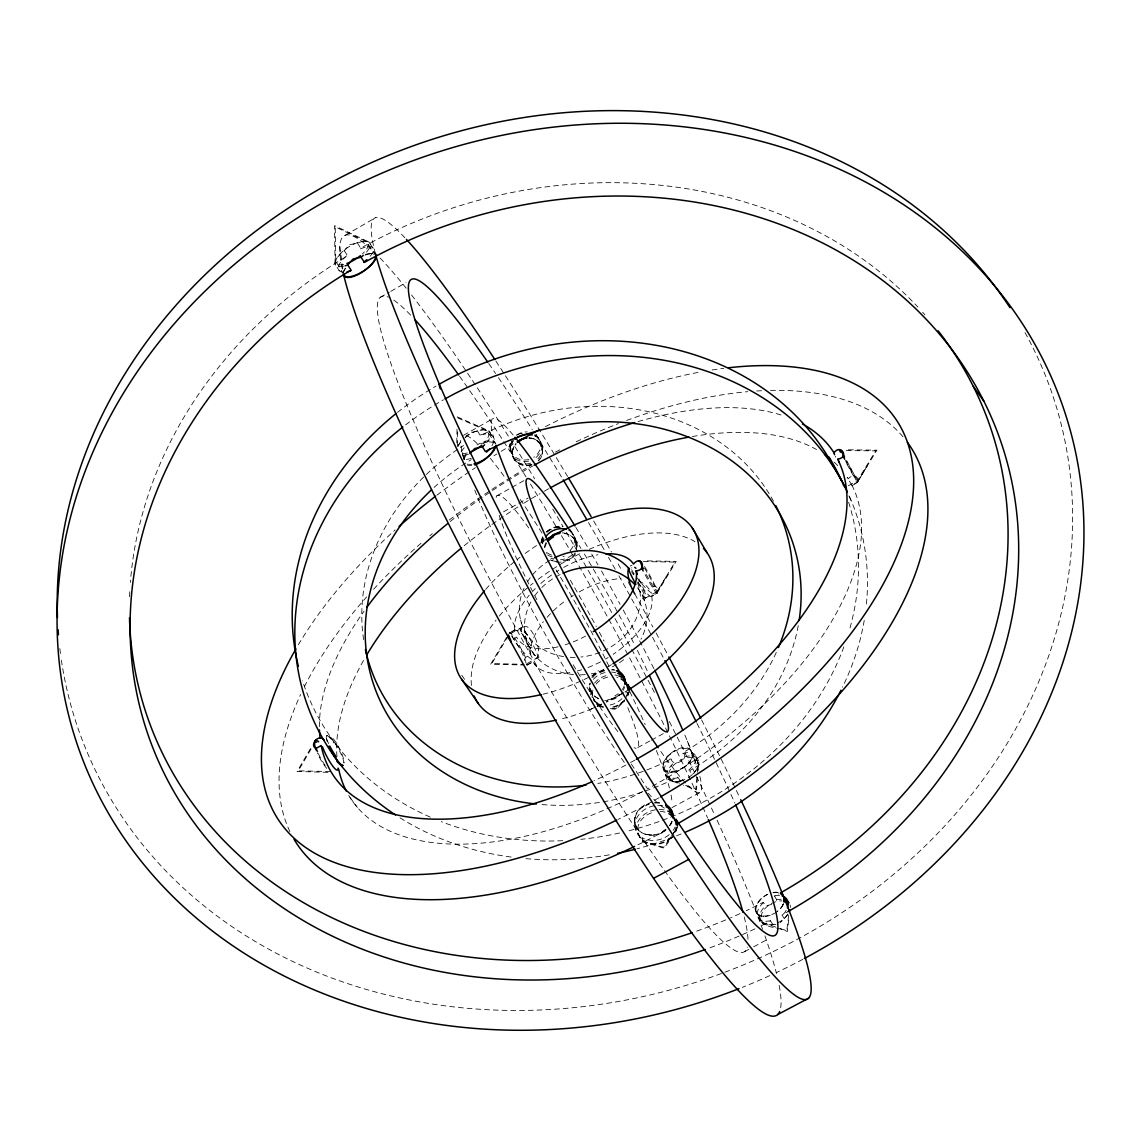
<?xml version="1.0" encoding="UTF-8"?>
<svg xmlns="http://www.w3.org/2000/svg" width="1141" height="1141" viewBox="0 0 1141 1141"><rect width="100%" height="100%" fill="white"/><g stroke="black" fill="none" stroke-linecap="round" stroke-linejoin="round"><path stroke-width="0.75" stroke-dasharray="5 3.75" d="M456.999 429.173L456.742 444.362M457.555 445.589L457.712 429.358M692.245 755.428L692.273 754.315L692.159 756.298L692.273 754.415M542.232 453.676L542.56 449.768M696.88 777.378L695.853 788.973L684.6 784.994M697.322 772.371L697.693 761.646L690.947 750.921M697.536 777.349L696.424 789.872L683.245 785.122M698.235 769.476L698.42 760.362L694.598 754.244M673.333 833.401L675.23 830.591L675.515 827.567M634.696 821.748L635.195 817.141M788.702 915.31L786.762 930.699L777.477 927.704M788.759 920.145L787.29 931.527C778.305 926.506 763.643 928.917 758.751 918.248L760.548 920.873L758.58 918.205M464.358 459.566L464.701 457.798L464.33 459.652L464.515 458.625M524.404 660.282L525.43 657.487L530.779 654.52A68.46 35.571 -32.7 0 1 543.373 621.731M510.241 443.193L509.556 449.525L510.327 451.865A16.502 14.533 -14.4 0 1 513.65 440.654M628.334 694.612L629.105 691.346M541.205 541.718L543.544 535.243M677.34 826.669L674.859 833.415M543.344 537.967L542.474 543.915M626.124 697.322L627.792 692.587M638.974 578.958L644.223 590.182L649.5 596.115L651.254 596.472L657.116 592.949L658 590.211L657.302 587.544L654.378 586.103L648.972 589.098A68.46 35.571 -32.7 0 0 638.561 580.954M845.338 460.379L857.347 482.443L867.046 466.084L857.347 482.458C843.399 488.476 859.957 484.469 857.747 478.607C856.235 474.599 850.287 475.883 848.234 478.806L847.221 477.138M512.651 449.868L514.035 446.373M670.551 824.672L671.821 821.934M509.014 633.383L513.45 630.673L511.867 631.558C523.591 625.197 527.541 646.69 530.779 654.52M782.298 905.726L783.482 903.415M343.869 266.138A20.41 7.573 -32.7 0 1 334.983 263.086A20.41 7.573 -32.7 0 1 344.254 250.635L349.517 244.759L357.433 243.019A20.41 7.573 -32.7 0 1 365.248 253.473M513.15 439.798C508.415 446.359 511.282 455.63 515.932 461.506M525.43 657.487A18.484 2.496 61 0 0 515.604 639.473A18.484 2.496 61 0 0 509.171 633.055L515.247 629.475M310.523 748.51L297.116 771.459L327.966 772.343M508.216 635.951L491.842 663.563L523.919 664.319M311.065 749.052L298.286 770.817L330.291 771.558M506.647 637.306L490.659 664.219L523.876 665.003M465.072 437.759L469.949 432.71L477.466 431.013A19.426 8.672 -32.7 0 1 489.96 432.04A19.426 8.672 -32.7 0 1 485.567 443.849M666.13 576.718L657.13 591.594L643.709 599.068M657.13 591.594L674.959 562.085L640.486 561.543M857.205 482.272L876.944 450.167L846.052 449.768M776.294 652.41A218.73 186.696 -19 0 1 682.874 752.718C690.576 758.722 672.919 768.15 671.222 759.065A218.73 186.696 -19 0 1 597.798 783.439M635.352 825.086L639.787 837.023L645.678 842.029L663.663 847.307L670.537 837.508M667.642 841.844L672.377 834.813M671.479 836.125L675.23 830.591M781.171 899.322A16.987 10.768 -32.7 0 0 776.807 899.835L775.88 901.105M788.089 914.069A16.987 10.768 -32.7 0 1 784.266 918.576L780.273 922.613M673.917 834.684L663.976 848.219L643.182 841.773L637.519 833.743L634.681 827.082A374.505 42.845 61 0 1 434.835 468.651A374.505 42.845 61 0 1 388.582 297.231M688.18 763.272L689.078 762.088M758.123 902.217L760.876 899.022M622.9 701.53L615.912 708.647L610.392 707.919M546.753 531.592L555.567 526.942L563.026 526.643M618.722 695.297L619.905 694.313L617.966 695.896M666.644 757.039L674.046 751.206M680.706 769.177L683.345 767.251M327.367 735.332L326.583 735.859L327.581 735.489M653.094 595.274L651.169 596.515L656.959 593.306L676.171 561.415L644.123 560.83M527.199 665.075L532.975 661.894L536.726 666.629M541.718 542.246L544.499 540.606M623.414 692.815L606.513 701.729M624.926 691.931L627.949 690.148M345.338 235.217L375.66 217.66M380.181 297.444L389.281 292.21M390.793 291.34L405.968 282.611M463.531 435.306L493.383 418.405M516.402 435.22L522.849 432.368M496.934 495.779L510.398 488.22M511.895 487.378L523.847 480.646M503.509 511.867L517.301 504.122M518.841 503.252L528.041 498.104M539.037 656.974L525.602 664.362M510.583 633.64L522.621 626.951L520.596 620.034M513.935 638.632L516.631 637.134A68.931 35.143 -32.7 0 0 558.206 646.762M848.319 485.752L857.49 480.675L875.703 450.838L846.052 450.624M526.358 664.732A18.484 2.496 61 0 0 527.556 664.618L532.933 661.652A68.46 35.571 -32.7 0 0 570.386 672.548M637.776 747.569L649.771 741.022M651.269 740.195L663.263 733.649M672.02 807.614L700.645 792.082M744.445 951.722L752.119 947.629M753.659 946.802L769.02 938.601M591.009 709.16L595.659 706.935M597.214 706.179L604.958 702.471M771.744 904.471L765.597 905.826L763.3 902.246A445.703 381.636 -19 0 1 746.257 910.718M613.53 698.335L611.105 699.148L612.617 698.649M775.88 924.31L772.942 924.624A16.987 10.768 -32.7 0 1 759.992 920.174A16.987 10.768 -32.7 0 1 765.597 905.826M488.134 441.182L489.389 440.996M555.496 527.641L563.782 527.755M773.598 892.775L776.18 892.547M681.719 780.986L680.393 781.057A17.743 10.226 -32.7 0 1 667.442 777.263A17.743 10.226 -32.7 0 1 673.746 763.001M369.955 253.502L372.208 253.359M670.765 772.058L672.12 772.015M646.747 834.499L651.654 834.898M532.761 438.529L528.825 438.03A15.318 13.564 -19 0 1 541.661 446.031L541.961 446.844M610.221 708.618L616.183 709.417L624.755 700.631A19.525 16.274 -19 0 1 610.221 707.99M760.391 915.767L763.614 916.408M603.118 707.506L597.684 705.366L596.201 703.612M527.556 664.618L526.243 664.133M775.909 927.191L763.272 922.712L756.084 911.844A15.774 9.998 -29.7 0 0 773.184 913.927M677.34 783.083L669.339 779.888L666.002 775.039M679.622 783.168L671.35 780.13L663.976 769.719L665.289 770.931L664.675 770.446M518.413 463.36L522.193 464.957M457.127 416.836L488.048 430.414L492.855 436.703M457.841 417.934L486.48 430.514L494.823 442.437L494.167 441.867M666.301 771.43L667.014 771.787L665.431 771.002M602.362 706.55C594.49 704.339 592.393 696.11 590.268 689.25L592.678 696.381M534.815 435.363L537.554 437.203L541.647 446.017A15.318 13.564 -19 0 1 538.21 460.65M537.026 440.554L541.647 446.017L539.151 442.323M596.386 703.854L597.684 705.366A19.525 16.274 -19 0 0 602.847 707.52M671.421 837.608A21.208 17.058 -19 0 1 643.182 841.773L635.951 830.948A21.208 17.058 -19 0 1 645.164 813.833A21.208 17.058 -19 0 1 666.472 810.581M569.544 530.308L572.597 533.646L576.176 542.816M532.833 652.638L535.158 655.676M536.299 434.935L540.905 442.195M350.045 797.573L357.39 807.429M570.529 530.294L576.833 541.733A144.55 14.462 61 0 1 580.969 548.436M665.588 774.611L667.713 777.52M851.985 485.41L847.178 477.366M372.907 247.925L368.614 241.863L334.484 225.647L335.083 264.042L339.276 270.788M461.748 675.258L465.671 680.949M594.96 701.843L593.463 699.433M631.358 764.071L647.603 788.859A295.733 154.377 -32.7 0 0 851.899 485.21M680.393 781.057L677.854 777.107A221.254 188.023 -19 0 1 541.462 804.533M772.942 924.624L770.617 921.029A450.88 384.417 -19 0 1 761.261 925.765M344.254 250.635L347.563 255.769A445.703 381.636 -19 0 0 130.374 582.495M784.266 918.576L781.956 914.968A450.88 384.417 -19 0 0 788.046 911.573M357.433 243.019L360.713 248.167A445.703 381.636 -19 0 1 917.892 307.086M477.466 431.013L480.475 435.734A218.73 186.696 -19 0 1 773.455 501.113M776.807 899.835L774.511 896.241A445.703 381.636 -19 0 0 779.032 893.717M375.945 255.641L366.361 241.65L335.254 226.859L335.739 261.175L343.527 274.339M594.033 700.389L593.306 699.219M592.35 697.565L591.865 696.723M546.182 552.515L546.625 553.285M853.497 475.883L845.338 461.221M529.395 646.99L530.451 648.858M541.105 442.551L542.745 446.331A375.047 37.867 61 0 1 562.328 478.336M846.708 460.75L857.576 480.76L846.351 460.907M526.015 476.852A374.505 42.845 61 0 0 516.274 461.249L509.556 449.525A16.473 14.619 -19 0 1 509.956 444.063M835.711 457.127L835.312 456.329M848.918 495.864L851.899 502.311M513.079 457.013L512.452 454.403M687.338 741.051L695.639 762.801M643.296 597.513L644.594 600.993L643.51 598.112M590.453 689.963L590.952 691.275M570.614 531.877L569.644 529.167L575.863 539.023A17.657 15.304 -19 0 1 573.581 548.593M597.684 705.366L596.572 702.029A144.337 16.359 61 0 0 618.821 732.793M643.182 841.773L641.898 837.908A374.505 42.845 61 0 0 747.341 947.144M573.153 664.775A144.337 16.359 61 0 0 589.797 691.66L590.895 694.983A19.525 16.274 -19 0 1 591.922 687.652M525.516 636.564L527.313 642.255M462.176 452.421L464.116 459.794M339.804 246.485L343.298 272.599M644.537 566.521A17.229 1.326 61 0 1 657.316 591.295A17.229 1.326 61 0 1 644.893 571.883M637.848 582.01A17.215 1.426 61 0 1 645.321 597.998A17.215 1.426 61 0 1 637.776 587.629M633.098 573.966A17.215 1.426 61 0 1 633.654 574.85A61.457 52.415 -19 0 0 631.472 571.641M637.962 588.385A62.17 52.786 -19 0 1 640.971 639.231M623.585 659.755A62.17 52.786 -19 0 1 612.36 666.872M604.16 670.452A62.17 52.786 -19 0 1 591.195 673.875M585.304 674.602A62.17 52.786 -19 0 1 579.428 674.844M573.595 674.573A62.17 52.786 -19 0 1 532.006 600.009M535.158 595.245A62.17 52.786 -19 0 1 537.839 591.822M541.832 587.515A62.17 52.786 -19 0 1 561.6 573.88M638.076 582.381A17.058 2.61 52.8 0 1 646.376 596.201A17.058 2.61 52.8 0 1 640.843 593.691M631.586 567.833A17.058 5.334 69.6 0 1 631.814 567.947M643.253 597.185A17.058 5.334 69.6 0 1 642.611 598.825M637.605 582.894A61.457 52.415 -19 0 1 580.969 657.016M575.15 657.373A61.457 52.415 -19 0 1 569.359 657.23M563.668 656.588A61.457 52.415 -19 0 1 524.717 586.731M527.427 581.853A61.457 52.415 -19 0 1 553.228 558.477M511.824 636.378A17.115 2.325 61 0 1 520.61 650.227A17.115 2.325 61 0 1 525.987 663.106M531.007 645.863A16.972 1.811 52.8 0 1 520.125 629.518A16.972 1.811 52.8 0 1 527.327 635.366M523.619 627.122A16.972 6.047 69.7 0 1 536.969 642.64A16.972 6.047 69.7 0 1 533.018 657.401M627.864 692.131A18.085 15.075 -19 0 1 626.951 695.554M624.455 699.818A18.085 15.075 -19 0 1 609.936 707.377M603.746 706.949A18.085 15.075 -19 0 1 593.192 689.178M596.115 684.058A18.085 15.075 -19 0 1 609.223 676.841M616.711 677.155A18.085 15.075 -19 0 1 617.88 677.483M624.583 687.182A17.999 15.033 -19 0 1 623.1 690.405M619.991 694.227A17.999 15.033 -19 0 1 604.573 699.847M598.569 698.506A17.999 15.033 -19 0 1 590.282 683.045M592.721 677.668A17.999 15.033 -19 0 1 604.231 669.838M611.947 669.282A17.999 15.033 -19 0 1 614.414 669.753M623.385 692.929A137.02 71.255 -32.7 0 1 606.427 702.157M601.692 704.439A137.02 71.255 -32.7 0 1 596.943 706.607M592.193 708.661A137.02 71.255 -32.7 0 1 559.461 719.4M471.475 685.427A137.02 71.255 -32.7 0 1 496.035 620.148M499.302 616.054A137.02 71.255 -32.7 0 1 533.061 583.279M538.181 579.328A137.02 71.255 -32.7 0 1 580.769 553.257M589.241 549.334A137.02 71.255 -32.7 0 1 694.983 541.675M616.268 697.907A17.956 16.102 -15.7 0 1 604.716 700.417M598.768 698.848A17.956 16.102 -15.7 0 1 589.783 683.145M591.851 677.226A17.956 16.102 -15.7 0 1 598.597 670.637M624.17 685.955A17.956 13.649 -21.3 0 1 622.301 689.449M618.208 693.699A17.956 13.649 -21.3 0 1 614.928 695.81M599.952 672.691A17.956 13.649 -21.3 0 1 604.887 670.708M611.704 669.924A17.956 13.649 -21.3 0 1 614.443 670.252M611.462 664.69A137.975 70.385 -32.7 0 1 542.688 694.284M485.695 589.426A137.975 70.385 -32.7 0 1 520.025 557.293M525.245 553.385A137.975 70.385 -32.7 0 1 544.343 540.634M569.872 530.565A16.345 14.163 -19 0 1 569.844 550.718M551.616 555.096A16.345 14.163 -19 0 1 546.154 551.873M542.289 543.801A16.345 14.163 -19 0 1 543.273 537.668M547.01 532.248A16.345 14.163 -19 0 1 563.041 527.427M564.339 533.46A16.416 14.205 -19 0 1 575.064 552.929A16.416 14.205 -19 0 1 550.418 559.817M544.442 547.238A16.416 14.205 -19 0 1 546.225 542.103M567.676 559.033A16.388 13.036 -21.4 0 1 561.7 561.187M556.566 561.472A16.388 13.036 -21.4 0 1 550.718 559.832M544.827 547.68A16.388 13.036 -21.4 0 1 547.038 542.645M562.199 532.818A16.388 15.09 -15.2 0 1 576.804 549.263M575.435 553.77A16.388 15.09 -15.2 0 1 568.788 560.787M531.592 659.256A18.441 4.15 49.9 0 1 516.245 643.296A18.441 4.15 49.9 0 1 512.466 631.772M585.618 636.065A68.931 35.143 -32.7 0 1 565.237 644.793M514.548 630.074A68.931 35.143 -32.7 0 1 529.267 595.174M533.204 590.781A68.931 35.143 -32.7 0 1 535.3 588.642M540.834 583.479A68.931 35.143 -32.7 0 1 551.502 575.078M556.38 571.798A68.931 35.143 -32.7 0 1 558.833 570.258M563.668 567.419A68.931 35.143 -32.7 0 1 597.927 554.768M651.682 595.959A68.46 35.571 -32.7 0 1 613.202 654.292M608.124 657.544A68.46 35.571 -32.7 0 1 605.614 659.042M600.523 661.851A68.46 35.571 -32.7 0 1 587.13 667.856M581.539 669.781A68.46 35.571 -32.7 0 1 577.317 671.008M547.081 617.31A68.46 35.571 -32.7 0 1 564.809 601.207M570.828 597A68.46 35.571 -32.7 0 1 573.253 595.445M579.3 591.879A68.46 35.571 -32.7 0 1 621.132 578.587M657.116 592.949A18.598 1.441 61 0 1 643.766 572.154M644.465 568.047A18.598 1.441 61 0 1 654.378 586.103M651.882 593.263A18.541 3.209 50.1 0 1 635.708 576.148A18.541 3.209 50.1 0 1 632.014 565.636M664.376 808.128A213.467 24.246 61 0 1 648.316 793.352M624.312 762.388A213.467 24.246 61 0 1 473.586 487.221M463.988 459.481A213.467 24.246 61 0 1 460.75 440.269M466.241 435.534A213.467 24.246 61 0 1 477.794 444.22M490.302 458.311A213.467 24.246 61 0 1 505.934 478.849M520.253 499.43A213.467 24.246 61 0 1 543.744 535.814M570.3 580.127A213.467 24.246 61 0 1 596.329 626.594M599.339 632.185A213.467 24.246 61 0 1 604.088 641.071M629.746 691.532A213.467 24.246 61 0 1 645.221 724.606M656.346 750.564A213.467 24.246 61 0 1 669.439 787.975M671.065 795.035A213.467 24.246 61 0 1 671.935 803.535M663.363 768.064A16.445 9.256 -38.4 0 1 675.572 750.108A16.445 9.256 -38.4 0 1 691.375 752.803M691.917 752.518A16.445 9.542 -26.9 0 1 682.332 768.178A16.445 9.542 -26.9 0 1 663.078 768.235M699.832 776.436A213.781 21.437 61 0 1 659.084 749.052M513.193 435.049A213.781 21.437 61 0 0 495.551 443.735A17.942 8.087 -32.7 0 0 477.009 444.933M575.848 527.427A213.781 21.437 61 0 1 587.287 546.539M591.708 554.084A213.781 21.437 61 0 1 597.913 564.766M601.45 570.942A213.781 21.437 61 0 1 620.134 604.331M623.186 609.922A213.781 21.437 61 0 1 653.964 668.811M684.842 735.032A213.781 21.437 61 0 1 698.178 770.574M465.385 437.345A17.985 8.03 -32.7 0 1 485.909 430.285A17.985 8.03 -32.7 0 1 483.556 443.564M467.339 452.963A17.985 8.03 -32.7 0 1 462.362 453.505M457.94 446.359A17.985 8.03 -32.7 0 1 461.848 440.597M471.932 464.273A17.942 8.087 -32.7 0 1 467.653 464.073M464.358 459.324A17.942 8.087 -32.7 0 1 467.539 452.863M542.66 543.316A17.686 15.346 -30.6 0 1 544.243 539.023M568.446 530.109A17.686 15.346 -30.6 0 1 570.899 531.535M627.778 707.634A144.337 16.359 61 0 1 634.111 747.683M536.855 599.695A144.337 16.359 61 0 1 498.917 514.434M496.078 497.476A144.337 16.359 61 0 1 529.224 528.711M555.995 569.801A144.337 16.359 61 0 1 609.579 667.442M589.712 691.674A19.468 16.017 -8.9 0 1 590.182 684.8M593.349 679.294A19.468 16.017 -8.9 0 1 606.156 672.377M611.576 672.106A19.468 16.017 -8.9 0 1 615.969 672.848M471.561 465.571A17.928 7.887 -37.9 0 1 467.097 464.829M463.959 459.495A17.928 8.215 -27.4 0 1 467.125 452.777M480.974 443.735A17.928 8.215 -27.4 0 1 495.351 443.621M629.005 692.002A19.525 16.274 -19 0 1 627.835 695.882M594.618 683.074A19.525 16.274 -19 0 1 609.251 675.016M614.899 675.001A19.525 16.274 -19 0 1 617.595 675.543M626.452 691.831A19.468 16.302 -29.5 0 1 625.967 692.944M621.973 698.606A19.468 16.302 -29.5 0 1 607.597 705.352M601.435 704.838A19.468 16.302 -29.5 0 1 596.173 702.471M564.267 556.166A17.657 15.304 -19 0 1 562.969 556.623M552.201 556.922A17.657 15.304 -19 0 1 547.48 554.84M541.219 541.618A17.657 15.304 -19 0 1 543.087 536.013M546.125 532.063A17.657 15.304 -19 0 1 562.798 526.614M576.918 541.718A17.686 15.118 -7.9 0 1 576.048 549.292M572.183 554.74A17.686 15.118 -7.9 0 1 560.459 559.789M553.57 559.19A17.686 15.118 -7.9 0 1 550.903 558.249M584.363 554.013A144.55 14.462 61 0 1 634.553 644.736M637.377 650.356A144.55 14.462 61 0 1 648.045 672.52M326.754 768.435A16.958 3.765 61 0 1 317.298 752.96M327.053 741.293A16.958 3.68 61 0 1 332.972 740.366A16.958 3.68 61 0 1 343.926 763.072M848.619 502.211A287.29 245.386 -19 0 1 849.104 631.044M843.869 646.847A287.29 245.386 -19 0 1 626.067 831.475M619.663 832.987A287.29 245.386 -19 0 1 580.798 839.334M562.727 840.689A287.29 245.386 -19 0 1 441.239 821.634M430.228 817.099A287.29 245.386 -19 0 1 302.508 680.778M397.51 412.372A287.29 245.386 -19 0 1 435.962 386.1M328.594 743.604A16.958 2.81 59.2 0 1 326.839 735.66A16.958 2.81 59.2 0 1 333.971 743.019M333.158 738.683A16.958 4.535 62.9 0 1 344.04 762.673M849.46 496.563A290.613 247.155 -19 0 1 866.076 607.283M864.236 620.39A290.613 247.155 -19 0 1 842.486 687.196M681.148 833.957A290.613 247.155 -19 0 1 636.963 848.818M609.337 854.837A290.613 247.155 -19 0 1 525.245 858.602M511.154 857.062A290.613 247.155 -19 0 1 399.749 817.669M405.597 424.894A290.613 247.155 -19 0 1 443.478 399.792M468.395 454.403A19.426 8.672 -32.7 0 1 461.92 455.245M457.726 446.459A19.426 8.672 -32.7 0 1 461.863 440.882M798.229 625.653A221.254 188.023 -19 0 1 689.635 770.688L692.173 774.653A17.743 10.226 -32.7 0 0 698.435 760.391A17.743 10.226 -32.7 0 0 685.399 756.668M434.079 487.435A221.254 188.023 -19 0 1 471.219 459.638M480.803 434.735A19.397 9.827 -32.9 0 1 491.757 446.088M363.622 639.702A218.73 186.696 -19 0 1 463.588 445.503M471.233 458.297A19.397 7.531 -32.5 0 1 465.514 459.509M461.164 451.793A19.397 7.531 -32.5 0 1 465.528 446.473M682.703 753.559A17.757 9.228 -32.5 0 1 695.825 756.226A17.757 9.228 -32.5 0 1 688.736 770.118M677.697 777.862A17.757 11.153 -32.9 0 1 664.761 773.142A17.757 11.153 -32.9 0 1 670.38 758.537M534.644 434.778A15.247 13.521 -19 0 1 533.746 457.299M528.811 459.481A15.247 13.521 -19 0 1 514.02 455.872A15.247 13.521 -19 0 1 511.681 442.009M521.337 433.494A15.247 13.521 -19 0 1 522.378 433.181M659.042 797.716A368.015 188.964 -32.7 0 1 618.408 819.252M298.371 644.751A368.015 188.964 -32.7 0 1 395.128 529.952M436.846 495.237A368.015 188.964 -32.7 0 1 475.383 467.696M493.939 455.744A368.015 188.964 -32.7 0 1 496.834 453.961M501.17 451.308A368.015 188.964 -32.7 0 1 514.306 443.549M545.427 426.62A368.015 188.964 -32.7 0 1 700.303 371.995M712.112 369.984A368.015 188.964 -32.7 0 1 723.779 368.329M531.649 464.629A15.318 13.564 -19 0 1 514.748 460.051A15.318 13.564 -19 0 1 515.917 443.635M665.688 830.406A365.448 191.26 -32.7 0 1 636.122 845.681M289.914 831.575A365.448 191.26 -32.7 0 1 300.639 694.498M304.362 686.782A365.448 191.26 -32.7 0 1 366.703 596.857M373.535 589.312A365.448 191.26 -32.7 0 1 423.496 541.134M429.8 535.771A365.448 191.26 -32.7 0 1 432.353 533.646M449.24 520.068A365.448 191.26 -32.7 0 1 531.777 464.943M555.353 452.136A365.448 191.26 -32.7 0 1 559.817 449.839M576.248 441.767A365.448 191.26 -32.7 0 1 618.436 423.568M626.566 420.487A365.448 191.26 -32.7 0 1 747.811 391.663M756.64 390.992A365.448 191.26 -32.7 0 1 761.888 390.707M770.517 390.407A365.448 191.26 -32.7 0 1 903.016 436.789M676.071 827.125A19.639 15.789 -19 0 1 674.188 832.83M671.108 836.952A19.639 15.789 -19 0 1 639.744 836.952A19.639 15.789 -19 0 1 654.663 811.95M660.168 811.451A19.639 15.789 -19 0 1 666.615 812.677M672.177 821.42A19.54 15.746 -19 0 1 669.81 825.899M666.087 829.778A19.54 15.746 -19 0 1 636.778 828.038A19.54 15.746 -19 0 1 648.987 803.806M654.563 802.679A19.54 15.746 -19 0 1 662.65 803.549M662.821 832.431A19.54 16.274 -18 0 1 636.821 828.024A19.54 16.274 -18 0 1 644.694 804.961M671.764 821.534A19.54 15.175 -19.9 0 1 669.368 825.571M665.602 829.293A19.54 15.175 -19.9 0 1 662.208 831.489M645.307 805.888A19.54 15.175 -19.9 0 1 649.158 804.22M654.606 803.036A19.54 15.175 -19.9 0 1 662.978 803.82M642.882 791.398A295.733 154.377 -32.7 0 1 348.732 795.477M336.966 756.683A295.733 154.377 -32.7 0 1 365.077 657.744M464.187 545.712A295.733 154.377 -32.7 0 1 519.554 505.919M523.99 503.138A295.733 154.377 -32.7 0 1 539.964 493.639M544.357 491.143A295.733 154.377 -32.7 0 1 548.778 488.69M692.302 436.547A295.733 154.377 -32.7 0 1 816.542 449.525M834.199 462.176A295.733 154.377 -32.7 0 1 838.763 466.655M634.867 760.148A297.801 152.523 -32.7 0 1 630.403 762.616M625.924 765.026A297.801 152.523 -32.7 0 1 593.962 780.801M319.38 726.66A297.801 152.523 -32.7 0 1 364.036 611.191M450.21 521.537A297.801 152.523 -32.7 0 1 532.562 466.084M638.076 421.571A297.801 152.523 -32.7 0 1 782.755 415.538M529.224 437.816A15.304 13.877 -17.7 0 1 541.761 446.288A15.304 13.877 -17.7 0 1 538.509 460.864M531.891 464.259A15.304 13.207 -20.1 0 1 514.805 460.151A15.304 13.207 -20.1 0 1 516.174 443.892M325.185 765.454A18.313 4.065 61 0 1 317.954 752.818M343.698 264.412A18.898 7.003 -32.7 0 1 339.105 254.928A18.898 7.003 -32.7 0 1 363.466 241.293A18.898 7.003 -32.7 0 1 362.382 253.944M375.503 253.987A446.431 45.269 61 0 1 405.255 238.141M495.907 361.112A446.431 45.269 61 0 1 567.59 476.467M593.662 520.981A446.431 45.269 61 0 1 611.405 552.03M618.122 563.954A446.431 45.269 61 0 1 622.316 571.427M628.163 581.91A446.431 45.269 61 0 1 631.486 587.9M634.795 593.905A446.431 45.269 61 0 1 652.852 626.965M656.089 632.97A446.431 45.269 61 0 1 668.113 655.447M701.558 719.871A446.431 45.269 61 0 1 740.024 798.158M343.541 272.556A18.841 7.074 -32.7 0 1 345.851 268.007M365.491 254.4A18.841 7.074 -32.7 0 1 374.704 253.987M406.167 288.217A445.774 51.217 61 0 0 343.141 272.67A18.826 7.16 -30.2 0 1 345.381 268.164M411.53 295.006A445.774 51.217 61 0 1 534.644 478.821M552.772 509.1A445.774 51.217 61 0 1 562.984 526.5M566.392 532.334A445.774 51.217 61 0 1 611.733 612.546M615.028 618.55A445.774 51.217 61 0 1 654.92 693.428M669.325 721.526A445.774 51.217 61 0 1 713.539 812.506M717.104 820.236A445.774 51.217 61 0 1 762.573 929.259M764.926 935.877A445.774 51.217 61 0 1 776.508 973.587M779.132 985.339A445.774 51.217 61 0 1 780.244 1009.842M787.704 914.198A15.732 9.984 -32.7 0 1 768.349 924.709A15.732 9.984 -32.7 0 1 762.716 911.745A15.732 9.984 -32.7 0 1 781.927 900.919M783.168 904.3A15.774 9.955 -32.7 0 1 758.679 914.982A15.774 9.955 -32.7 0 1 767.793 894.359M772.956 892.761A15.774 9.955 -32.7 0 1 778.604 892.875M783.425 904.271A15.774 9.998 -29.7 0 1 777.563 911.26M756.183 911.787A15.774 9.884 -35.6 0 1 767.522 894.302M773.127 892.419A15.774 9.884 -35.6 0 1 778.961 892.619M364.963 255.142A18.826 7.16 -30.2 0 1 373.977 254.243M677.226 827.353A21.208 17.058 -19 0 1 674.445 834.057M634.795 827.068A21.151 17.158 -22.7 0 1 663.278 805.931M393.802 300.183A374.505 42.845 61 0 1 412.571 317.141M459.609 376.33A374.505 42.845 61 0 1 510.327 451.865M530.465 484.069A374.505 42.845 61 0 1 556.951 528.026M561.415 535.614A374.505 42.845 61 0 1 707.591 817.912M744.232 917.036A374.505 42.845 61 0 1 747.997 939.713M675.03 827.111A21.151 16.887 -15.4 0 1 673.233 830.363M669.211 834.699A21.151 16.887 -15.4 0 1 642.098 837.679M542.674 446.345A16.502 14.705 -23.8 0 1 535.97 460.451M530.679 463.16A16.502 14.705 -23.8 0 1 516.174 461.363M488.79 363.58A375.047 37.867 61 0 1 495.593 373.492M498.489 377.757A375.047 37.867 61 0 1 532.248 429.572M588.456 522.478A375.047 37.867 61 0 1 604.944 551.103M608.453 557.279A375.047 37.867 61 0 1 615.47 569.701M618.921 575.863A375.047 37.867 61 0 1 664.105 659.127M697.008 723.394A375.047 37.867 61 0 1 734.89 803.15M534.772 435.933A16.502 14.533 -14.4 0 1 536.755 437.032L536.042 434.593L541.918 444.006A16.473 14.619 -19 0 1 533.532 459.167M528.725 461.05A16.473 14.619 -19 0 1 515.49 458.896M516.859 434.921A16.473 14.619 -19 0 1 527.228 431.897M802.822 959.324A520.995 444.833 -19 0 1 776.137 972.688M769.761 975.641A520.995 444.833 -19 0 1 742.278 987.364M754.971 928.831A450.88 384.417 -19 0 1 706.964 948.884M786.163 910.39A17.015 11.182 -33.2 0 1 782.312 915.21M774.568 895.87A17.015 11.182 -33.2 0 1 780.316 895.585M1025.032 332.587A514.99 441.581 -19 0 1 706.507 978.807A514.99 441.581 -19 0 1 61.4 660.282M60.459 653.522A514.99 441.581 -19 0 1 59.831 648.43M739.967 913.641A445.703 381.636 -19 0 1 730.482 917.863M725.776 919.874A445.703 381.636 -19 0 1 695.497 931.555M129.575 596.729A445.703 381.636 -19 0 1 129.803 591.395M922.598 312.22A445.703 381.636 -19 0 1 924.895 314.802M360.399 248.881A20.381 6.989 -32.3 0 1 369.755 256.725M790.071 904.956A16.987 10.768 -32.7 0 1 790.342 907.48M770.688 920.644A17.015 10.326 -32.2 0 1 757.681 916.637A17.015 10.326 -32.2 0 1 763.657 902.488M343.498 272.157A20.381 8.215 -33.1 0 1 346.935 255.513M331.988 739.126L330.491 737.4L331.988 739.126M638.261 829.892L635.737 826.113L638.261 829.892M337.123 746.385L335.368 743.704L337.123 746.385M523.106 635.28A17.129 2.239 61 0 0 537.511 657.787A17.129 2.239 61 0 0 527.484 635.237A17.129 2.239 61 0 0 523.106 635.28M680.193 781A16.416 9.47 -32.7 0 0 697.408 761.033A16.416 9.47 -32.7 0 0 672.491 766.481A16.416 9.47 -32.7 0 0 680.193 781M674.345 771.901A16.459 9.442 -32.7 0 0 691.603 751.905A16.459 9.442 -32.7 0 0 666.644 757.439A16.459 9.442 -32.7 0 0 674.345 771.901"/><path stroke-width="1.5" d="M508.358 634.952L508.315 638.19L510.683 639.958M636.35 759.321A297.801 152.523 -32.7 0 0 837.608 459.067C849.589 457.883 841.074 443.321 833.971 452.749A297.801 152.523 -32.7 0 0 802.451 423.967M593.263 631.615A68.931 35.143 -32.7 0 0 636.122 570.842C647.361 570.429 641.727 554.07 633.469 564.053A68.931 35.143 -32.7 0 0 605.686 553.856M345.11 265.81A20.41 7.573 -32.7 0 0 347.734 264.926L353.054 258.993L361.069 257.224A20.41 7.573 -32.7 0 0 363.28 255.356M319.437 729.969A297.801 152.523 -32.7 0 0 320.05 738.056C315.458 737.628 310.352 746.499 316.128 748.353A18.313 4.065 61 0 0 317.44 751.662M469.85 453.619L474.784 448.527L482.386 446.801A19.426 8.672 -32.7 0 0 484.583 444.847M316.128 748.353L321.206 745.544A297.801 152.523 -32.7 0 0 592.407 781.514M653.536 878.37L688.679 859.415M777.691 1014.591L808.598 998.204M833.971 452.749L834.556 454.746M677.426 825.97A21.208 17.058 -19 0 0 677.412 823.246L671.849 815.13L668.926 808.513A375.047 37.867 61 0 1 432.296 367.16A375.047 37.867 61 0 1 487.835 362.196M629.162 690.69A19.525 16.274 -19 0 0 629.119 688.094L621.246 674.36A144.55 14.462 61 0 1 531.05 501.498A144.55 14.462 61 0 1 568.76 528.996M973.316 386.457L983.927 401.29M839.277 449.796L840.446 452.193M461.649 679.337L478.393 703.655M347.734 264.926L351.071 270.103A450.88 384.417 -19 0 0 167.413 779.788A450.88 384.417 -19 0 0 705.338 949.469M361.069 257.224L364.393 262.416A450.88 384.417 -19 0 1 964.944 368.229A450.88 384.417 -19 0 1 788.046 911.573M482.386 446.801L485.424 451.551A221.254 188.023 -19 0 1 710.03 447.158A221.254 188.023 -19 0 1 799.099 620.49M692.131 527.698L707.235 553.014M844.939 486.907L845.324 487.549L844.311 485.595M844.525 456.856L840.732 450.353L841.088 451.151M842.942 456.115L844.711 459.252M831.974 463.645L833.572 466.541M831.033 461.934L828.48 457.142L843.641 484.355M838.521 460.807L839.291 462.29M629.119 688.094L627.935 684.785A144.55 14.462 61 0 0 649.443 675.529M677.412 823.246L676.043 819.409A375.047 37.867 61 0 0 735.603 804.747M637.306 574.322L636.122 570.842M440.326 388.981L438.971 384.36A287.29 245.386 -19 0 1 832.488 464.572M643.339 568.788A17.229 1.326 61 0 1 641.328 562.028M635.908 584.363A17.215 1.426 61 0 1 629.575 568.931M511.239 642.055A17.115 2.325 61 0 1 509.057 635.965M634.81 593.933A17.058 5.334 69.6 0 1 628.391 569.259M554.569 557.806A61.457 52.415 -19 0 1 629.005 568.617M562.998 573.253A62.17 52.786 -19 0 1 634.596 584.363M621.118 678.895A18.085 15.075 -19 0 1 627.978 689.834M617.809 671.051A17.999 15.033 -19 0 1 625.268 683.83M547.495 540.221A16.416 14.205 -19 0 1 559.632 533.446M545.74 539.793A137.975 70.385 -32.7 0 1 694.256 531.135A137.975 70.385 -32.7 0 1 612.959 663.762M541.176 694.641A137.975 70.385 -32.7 0 1 484.54 590.781M548.165 541.176A16.388 13.036 -21.4 0 1 553.585 536.883M552.486 535.158A16.388 15.09 -15.2 0 1 560.103 532.833M703.398 548.35A137.02 71.255 -32.7 0 1 629.347 689.278M556.437 720.071A137.02 71.255 -32.7 0 1 474.214 696.067M616.325 670.737A17.956 13.649 -21.3 0 1 624.726 684.072M634.753 567.319A18.541 3.209 50.1 0 1 635.908 568.247M643.182 571.013A18.598 1.441 61 0 1 641.599 567.804M638.917 561.03A18.598 1.441 61 0 1 640.6 562.271M481.773 445.218A17.985 8.03 -32.7 0 1 469.593 452.292M495.622 446.388A17.942 8.087 -32.7 0 1 473.986 463.916M658.143 747.712A213.781 21.437 61 0 1 496.021 445.19M515.047 437.288A213.781 21.437 61 0 1 574.978 526.001M654.706 670.295A213.781 21.437 61 0 1 682.803 730.283M494.866 447.015A17.928 7.887 -37.9 0 1 474.756 464.886M618.878 675.943A19.525 16.274 -19 0 1 622.415 677.654M617.652 673.39A19.468 16.017 -8.9 0 1 620.775 674.887M627.621 684.842A19.468 16.302 -29.5 0 1 627.479 687.966M545.726 536.669A17.686 15.346 -30.6 0 1 566.492 529.353M316.086 749.979A16.958 3.765 61 0 1 316.685 742.221M342.785 765.354A16.958 3.68 61 0 1 328.893 746.157M840.974 690.248A290.613 247.155 -19 0 1 685.755 832.003M635.352 849.232A290.613 247.155 -19 0 1 617.509 853.311M395.499 814.945A290.613 247.155 -19 0 1 402.859 427.019M445.019 398.922A290.613 247.155 -19 0 1 847.392 492.056M336.267 756.954A16.958 2.81 59.2 0 1 329.835 746.157M342.956 765.44A16.958 4.535 62.9 0 1 336.852 761.175M298.371 666.273A287.29 245.386 -19 0 1 396.169 413.441M830.534 461.734A17.372 0.799 62.8 0 1 830.962 460.237A17.372 0.799 62.8 0 1 841.573 480.532M845.638 487.25A17.372 1.027 59.2 0 1 843.27 484.711M489.603 449.026A19.397 9.827 -32.9 0 1 486.565 452.107M536.27 804.048A221.254 188.023 -19 0 1 373.464 684.087A221.254 188.023 -19 0 1 431.498 489.831M775.752 505.52A218.73 186.696 -19 0 1 778.447 647.503M585.989 785.165A218.73 186.696 -19 0 1 365.42 649.529M517.458 442.109A15.318 13.564 -19 0 1 526.529 438.101M728.728 367.744A368.015 188.964 -32.7 0 1 911.673 505.606A368.015 188.964 -32.7 0 1 660.582 796.817M616.839 820.022A368.015 188.964 -32.7 0 1 318.082 855.08A368.015 188.964 -32.7 0 1 295.876 649.001M399.093 526.386A368.015 188.964 -32.7 0 1 435.505 496.264M517.244 441.867A368.015 188.964 -32.7 0 1 539.465 429.715M520.054 439.998A15.304 13.877 -17.7 0 1 526.957 437.844M517.743 442.408A15.304 13.207 -20.1 0 1 520.424 440.569M668.883 813.718A19.639 15.789 -19 0 1 676.157 824.829M907.38 442.294A365.448 191.26 -32.7 0 1 678.011 823.488M634.567 846.437A365.448 191.26 -32.7 0 1 294.05 839.305M367.045 607.041A297.801 152.523 -32.7 0 1 447.572 523.676M534.045 465.271A297.801 152.523 -32.7 0 1 634.738 422.555M338.093 768.107A18.313 3.509 63.4 0 1 332.388 765.654A18.313 3.509 63.4 0 1 322.489 746.827M665.702 804.933A19.54 15.175 -19.9 0 1 672.805 817.569M666.159 805.118A19.54 15.746 -19 0 1 672.962 817.883M346.436 791.312A295.733 154.377 -32.7 0 1 338.677 769.091M366.832 654.763A295.733 154.377 -32.7 0 1 461.549 547.88M550.262 487.877A295.733 154.377 -32.7 0 1 689.007 437.117M825.228 454.988A295.733 154.377 -32.7 0 1 829.279 457.997M319.951 737.899A18.313 4.535 58.6 0 1 323.973 739.696M315.002 740.851A18.313 4.065 61 0 1 318.667 741.778M360.47 255.613A18.898 7.003 -32.7 0 1 346.878 263.457M740.751 799.713A446.431 45.269 61 0 1 699.647 875.946A446.431 45.269 61 0 1 375.945 255.641A18.841 7.074 -32.7 0 1 361.569 272.214A18.841 7.074 -32.7 0 1 343.527 274.339A445.774 51.217 61 0 0 568.589 742.919A445.774 51.217 61 0 0 779.702 1011.468M406.424 239.396A446.431 45.269 61 0 1 494.937 359.629M568.503 477.993A446.431 45.269 61 0 1 591.109 516.588M668.897 656.945A446.431 45.269 61 0 1 700.774 718.302M789.415 909.947A15.732 9.984 -32.7 0 1 789.201 910.789M785.365 901.718A15.732 9.984 -32.7 0 1 788.374 904.071M780.872 893.774A15.774 9.955 -32.7 0 1 784.052 901.69M783.81 896.997A15.774 9.998 -29.7 0 1 784.224 901.932M780.758 893.403A15.774 9.884 -35.6 0 1 783.625 897.097M375.788 255.826A18.826 6.989 -35.1 0 1 360.171 273.355A18.826 6.989 -35.1 0 1 343.983 274.197M676.128 819.395A21.151 16.887 -15.4 0 1 676.214 822.376M563.24 479.862A375.047 37.867 61 0 1 586.731 519.512M664.903 660.639A375.047 37.867 61 0 1 696.21 721.797M666.116 806.801A21.151 17.158 -22.7 0 1 669.097 808.313M667.799 811.08A21.208 17.058 -19 0 1 670.28 812.335M414.953 319.694A374.505 42.845 61 0 1 458.639 374.975M708.29 819.523A374.505 42.845 61 0 1 743.033 912.458M515.033 439.214A16.502 14.533 -14.4 0 1 532.262 435.006M738.997 988.662A520.995 444.833 -19 0 1 62.299 556.066A520.995 444.833 -19 0 1 869.043 183.901A520.995 444.833 -19 0 1 804.376 958.497M58.476 634.781A514.99 441.581 -19 0 1 58.091 629.618M57.464 617.538A514.99 441.581 -19 0 1 430.913 139.758A514.99 441.581 -19 0 1 1009.999 307.699M938.144 330.804A445.703 381.636 -19 0 1 780.544 892.875M692.173 932.71A445.703 381.636 -19 0 1 129.489 617.809M782.141 895.985A17.015 11.182 -33.2 0 1 787.404 907.737M350.772 270.774A20.381 8.215 -33.1 0 1 347.121 271.8M789.872 910.247A16.987 10.768 -32.7 0 1 789.543 911.203M784.124 899.664A16.987 10.768 -32.7 0 1 789.044 902.788M366.846 259.606A20.381 6.989 -32.3 0 1 363.751 262.159"/></g></svg>
